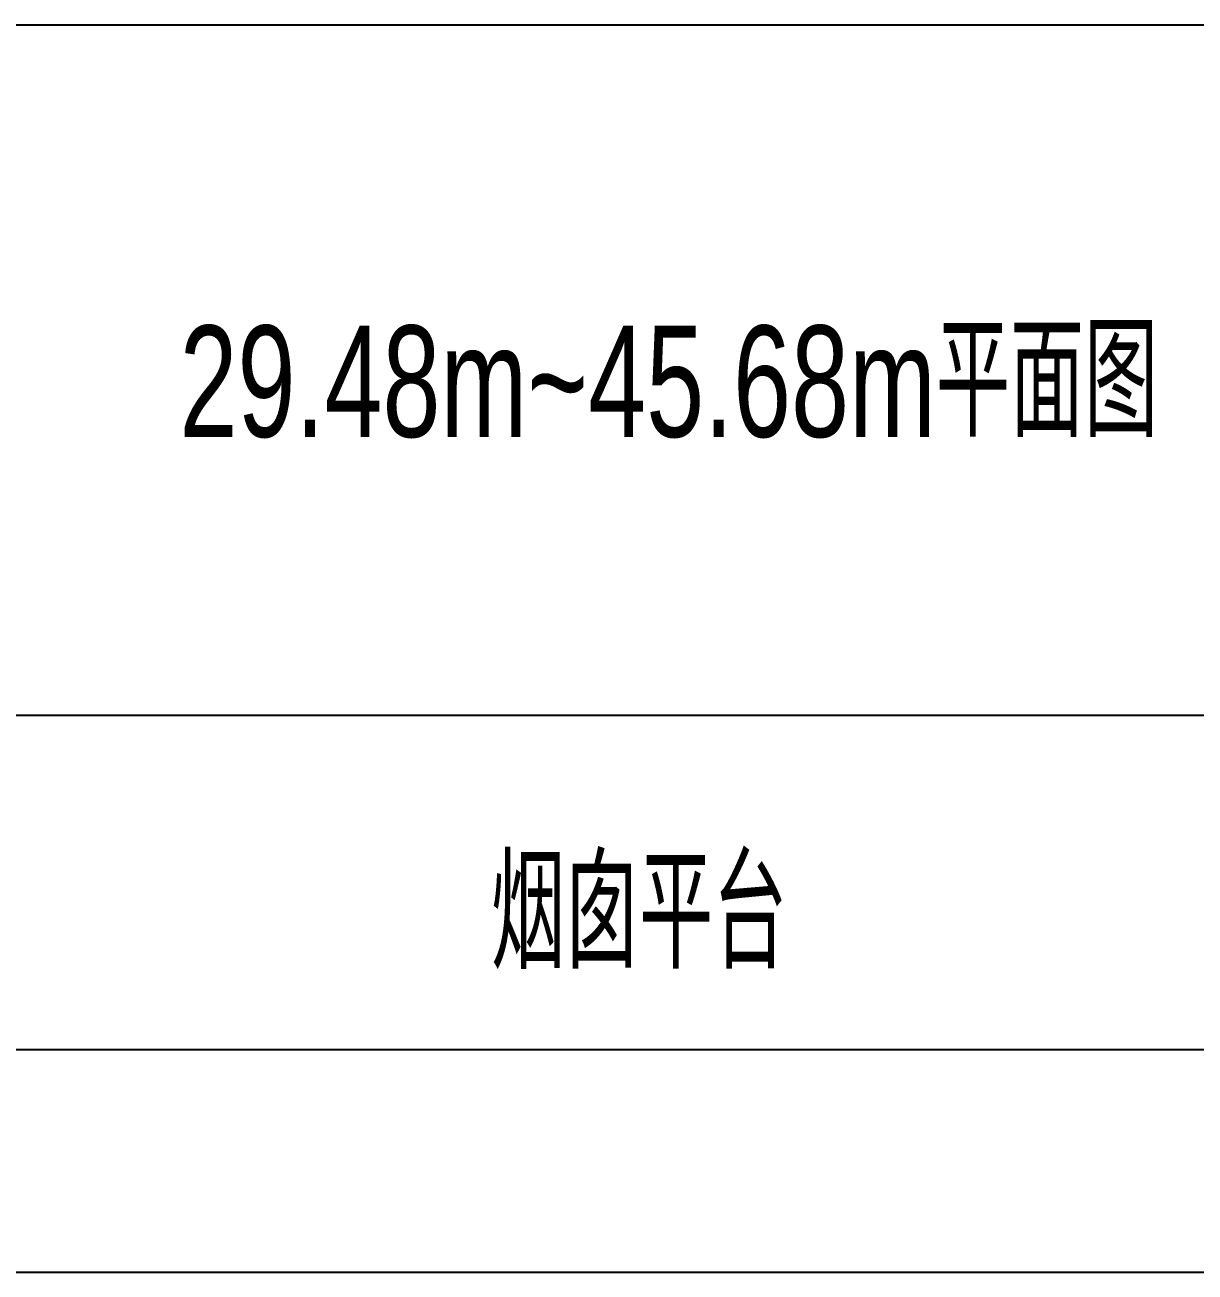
# Model space of a CAD drawing. Extents: x -29293 to 30124, y -19360 to 22650.
# Drawn here: x 17232 to 22485, y -19355 to -13755 of the extents above; entities that cross this region are included whole.
import ezdxf
from ezdxf.enums import TextEntityAlignment as Align

# ---------------------------------------------------------------- set-up
doc = ezdxf.new("R2010")
doc.units = 0
doc.layers.add('11字体层', color=3, linetype='CONTINUOUS', lineweight=25)
doc.layers.add('13图框与明细表层', color=3, linetype='CONTINUOUS', lineweight=25)
doc.styles.add('FSDBHZ', font='dgtxt.shx', dxfattribs={"width": 0.7, "bigfont": 'dghzfs.shx'})

# ---------------------------------------------------------------- blocks, each defined once
blk = doc.blocks.new('ZJDT3')
at = {"layer": '13图框与明细表层', "color": 7}
blk.add_line((0, 0), (180, 0), dxfattribs=at)
blk.add_line((0, 0), (180, 0), dxfattribs=at)

msp = doc.modelspace()

# ---------------------------------------------------------------- linework, layer by layer
at = {"layer": '13图框与明细表层', "color": 7}
for p, q in [((11115, -13755.1), (29115, -13755.1)), ((17115, -16855.1), (29115, -16855.1)), ((-26785, -18355.1), (29115, -18355.1)), ((11115, -18355.1), (29115, -18355.1))]:
    msp.add_line(p, q, dxfattribs=at)
at = {"layer": '13图框与明细表层', "color": 1}
msp.add_line((-29285, -19355.1), (30115, -19355.1), dxfattribs=at)

# ---------------------------------------------------------------- block references
at = {"layer": '13图框与明细表层', "color": 7, "xscale": 100, "yscale": 100, "zscale": 100}
msp.add_blockref('ZJDT3', (11115, -13755.1), dxfattribs=at)

# ---------------------------------------------------------------- texts
at = {"layer": '11字体层', "style": 'FSDBHZ', "width": 0.7}
for s, p in [('29.48m~45.68m平面图', (20122.8, -15355.1)), ('烟囱平台', (19988.9, -17743.8))]:
    msp.add_text(s, height=500, dxfattribs=at).set_placement(p, align=Align.MIDDLE_CENTER)

doc.saveas('drawing.dxf')
